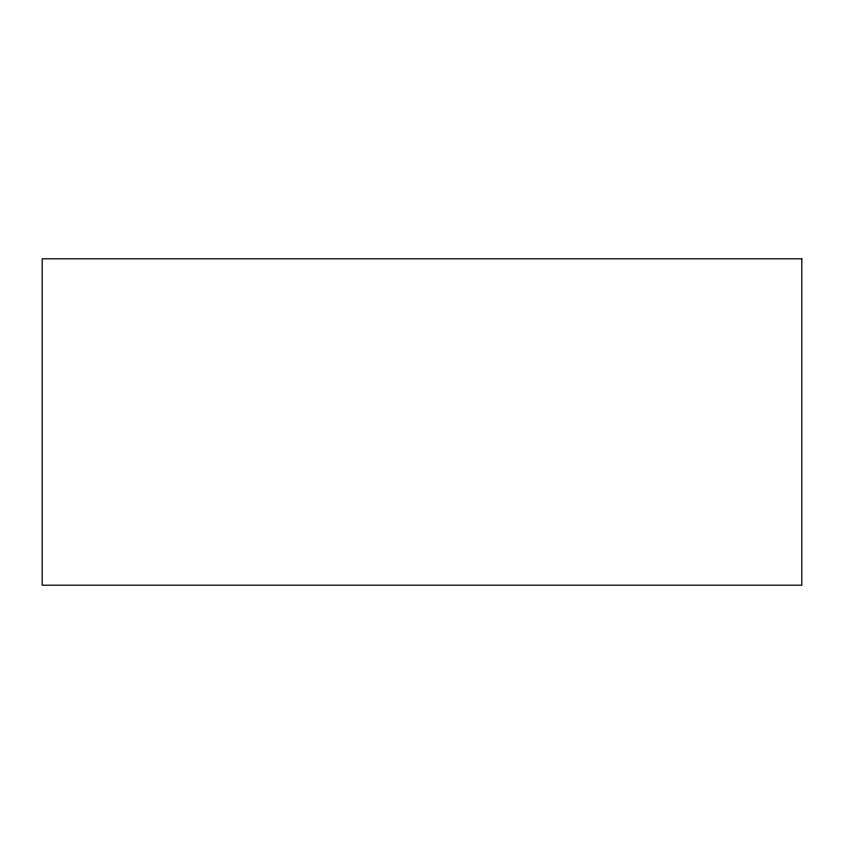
<?xml version="1.0" encoding="UTF-8"?>
<svg xmlns="http://www.w3.org/2000/svg" width="844" height="844" viewBox="0 0 844 844"><rect width="100%" height="100%" fill="white"/><g stroke="black" fill="none" stroke-linecap="round" stroke-linejoin="round"><path stroke-width="1.27" d="M801.8 258.802L42.2 258.802L42.2 585.198L801.8 585.198L801.8 258.802"/></g></svg>
